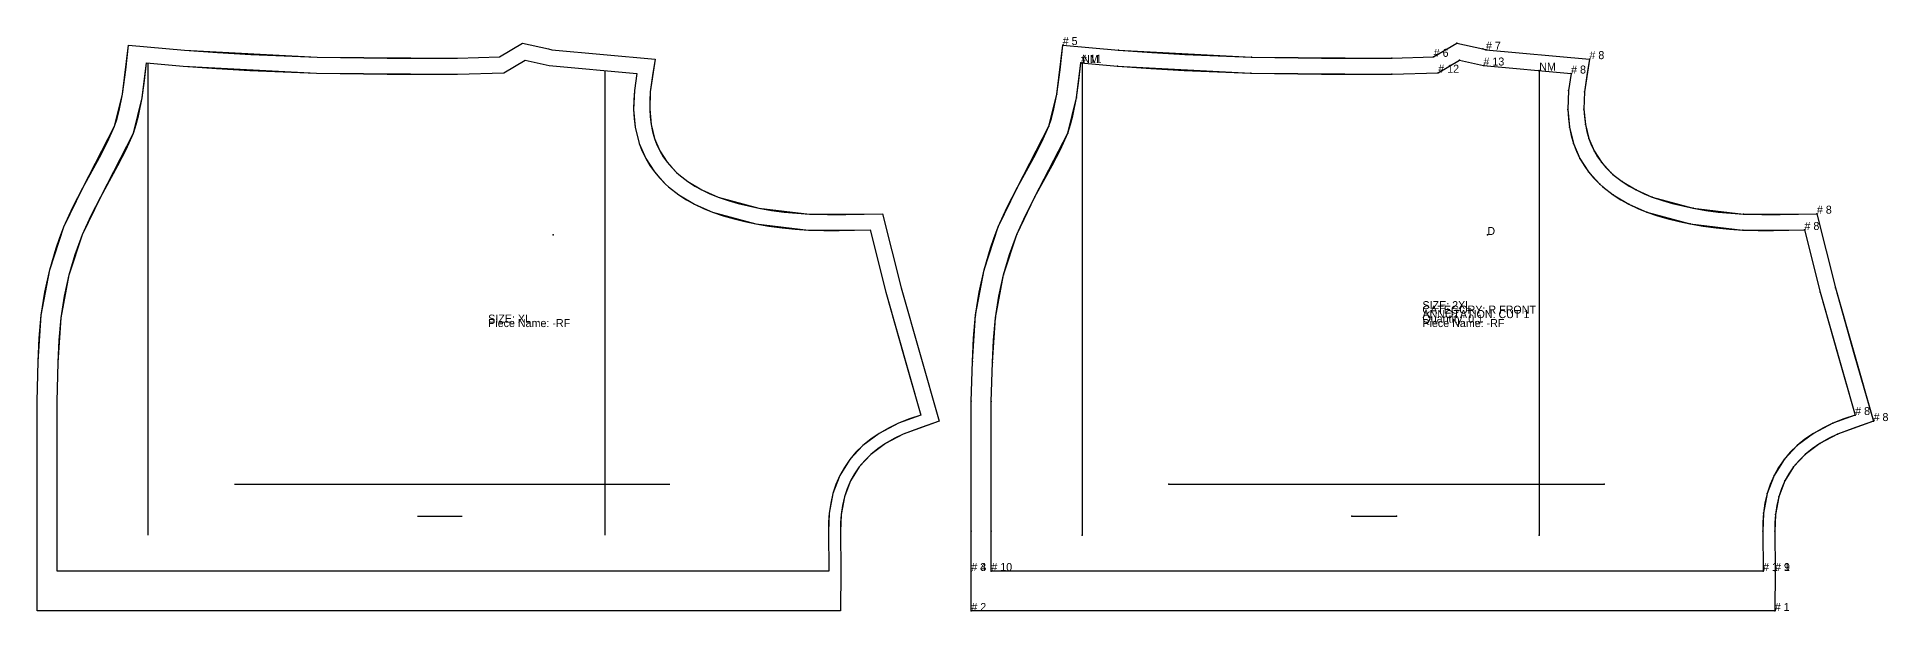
# Model space of a CAD drawing. Extents: x 0 to 1039, y 0 to 21.
# Drawn here: x 121.8 to 179.6, y 0 to 17.9 of the extents above; entities that cross this region are included whole.
import ezdxf

# ---------------------------------------------------------------- set-up
doc = ezdxf.new("R2010")
doc.units = 0

# ---------------------------------------------------------------- blocks, each defined once
blk = doc.blocks.new('MYRA-RF_XL')
at = {"layer": '1'}
blk.add_lwpolyline([(25.106, 0), (25.106, 0), (0, 0), (0, 0), (0, 1.25), (0, 1.25), (0, 1.25), (0, 2.5), (0, 2.5), (0, 6.5587), (0.0383, 7.7995), (0.1333, 9.2467), (0.4006, 10.6669), (0.8391, 12.0036), (1.4308, 13.2277), (2.4231, 15.1551), (2.6691, 16.1507), (2.8561, 17.6918), (2.8561, 17.6918), (4.6047, 17.5268), (8.7515, 17.3148), (13.1371, 17.2853), (14.4478, 17.3216), (14.4478, 17.3216), (14.4478, 17.3216), (15.1684, 17.7502), (15.9866, 17.5673), (16.0821, 17.546), (16.0821, 17.546), (19.3151, 17.2499), (19.3151, 17.2499), (19.1637, 16.2281), (19.1444, 15.6914), (19.1898, 15.207), (19.2965, 14.7722), (19.4626, 14.3819), (19.689, 14.0295), (19.9858, 13.7031), (20.0507, 13.647), (20.0507, 13.647), (20.338, 13.4215), (20.776, 13.1608), (21.2791, 12.939), (22.5574, 12.5904), (24.1336, 12.4038), (26.4228, 12.4185), (26.4228, 12.4185), (27.006, 10.1001), (28.1939, 5.9367), (28.1939, 5.9367), (27.0694, 5.5234), (26.5128, 5.2304), (26.0564, 4.8896), (25.6948, 4.502), (25.4216, 4.0646), (25.2327, 3.5711), (25.1276, 3.0117), (25.1059, 2.4933), (25.1059, 2.4933), (25.114, 1.25), (25.114, 1.25), (25.114, 1.25), (25.1059, 0.0067), (25.106, 0), (25.106, 0)], close=True, dxfattribs=at)
at = {"layer": '100'}
blk.add_line((11.8879, 2.959), (13.2852, 2.959), dxfattribs=at)
at = {"layer": '13'}
blk.add_point((16.1257, 11.7539), dxfattribs=at)
at = {"layer": '14'}
for points in [[(0.625, 1.25), (0.625, 2.5), (0.625, 2.5), (0.625, 6.549), (0.6627, 7.7694), (0.7545, 9.1682), (1.0072, 10.511), (1.42, 11.7691), (1.9901, 12.9486), (3.0123, 14.9341), (3.2846, 16.0363), (3.423, 17.1361)], [(3.423, 17.1361), (4.5684, 17.028), (8.7371, 16.8149), (13.1423, 16.7853), (14.5916, 16.8254)], [(14.5916, 16.8254), (14.5916, 16.8254), (15.2532, 17.2189), (16.0044, 17.051), (16.0044, 17.051)], [(16.0044, 17.051), (18.743, 16.8002)], [(18.743, 16.8002), (18.665, 16.2738), (18.6436, 15.677), (18.6954, 15.1236), (18.8206, 14.6137), (19.0191, 14.1472), (19.2909, 13.7241), (19.6361, 13.3445), (19.7327, 13.261), (19.7327, 13.261), (20.0546, 13.0083), (20.5464, 12.7156), (21.1115, 12.4664), (22.4617, 12.0982), (24.1051, 11.9037), (26.0348, 11.9112)], [(26.0348, 11.9112), (26.523, 9.9706), (27.619, 6.1249)], [(27.619, 6.1249), (26.9167, 5.8668), (26.3121, 5.5485), (25.8051, 5.17), (25.3959, 4.7314), (25.0843, 4.2325), (24.8704, 3.6736), (24.7541, 3.0544), (24.7308, 2.4999), (24.7308, 2.4999), (24.739, 1.25)], [(24.739, 1.25), (0.625, 1.25)], [(24.739, 1.25)]]:
    blk.add_lwpolyline(points, dxfattribs=at)
at = {"layer": '5'}
blk.add_line((6.1722, 3.9627), (19.7726, 3.9627), dxfattribs=at)
at = {"layer": '7'}
blk.add_line((6.1722, 3.9627), (19.7726, 3.9627), dxfattribs=at)
at = {"layer": '8'}
for p, q in [((3.4619, 17.1324), (3.4619, 2.375)), ((17.7471, 16.8914), (17.7471, 2.375))]:
    blk.add_line(p, q, dxfattribs=at)
at = {"layer": '84'}
blk.add_lwpolyline([(25.106, 0), (25.106, 0), (0, 0), (0, 0), (0, 1.25), (0, 1.25), (0, 1.25), (0, 2.5), (0, 2.5), (0, 6.5587), (0.0383, 7.7995), (0.0721, 8.5243), (0.1333, 9.2467), (0.2451, 9.961), (0.4006, 10.6669), (0.5982, 11.3423), (0.7128, 11.6751), (0.8391, 12.0036), (1.123, 12.621), (1.4308, 13.2277), (1.9523, 14.1804), (2.2007, 14.6619), (2.4231, 15.1551), (2.5028, 15.3986), (2.5675, 15.6469), (2.6691, 16.1507), (2.774, 16.9195), (2.8561, 17.6918), (2.8561, 17.6918), (4.6047, 17.5268), (5.6404, 17.4559), (6.677, 17.3986), (8.7515, 17.3148), (10.9441, 17.2789), (13.1371, 17.2853), (14.4478, 17.3216), (14.4478, 17.3216), (14.4478, 17.3216), (15.1684, 17.7502), (15.9866, 17.5673), (16.0821, 17.546), (16.0821, 17.546), (19.3151, 17.2499), (19.3151, 17.2499), (19.2324, 16.7398), (19.1637, 16.2281), (19.1462, 15.96), (19.1444, 15.6914), (19.1589, 15.4484), (19.1898, 15.207), (19.2349, 14.9876), (19.2965, 14.7722), (19.3717, 14.5737), (19.4626, 14.3819), (19.5686, 14.2011), (19.689, 14.0295), (19.8316, 13.8612), (19.9858, 13.7031), (20.0507, 13.647), (20.0507, 13.647), (20.338, 13.4215), (20.553, 13.2845), (20.776, 13.1608), (21.0239, 13.0415), (21.2791, 12.939), (21.5936, 12.8343), (21.9119, 12.7414), (22.2332, 12.6599), (22.5574, 12.5904), (22.9487, 12.5236), (23.3422, 12.4708), (23.7374, 12.4304), (24.1336, 12.4038), (24.7055, 12.3914), (25.2778, 12.3938), (26.4228, 12.4185), (26.4228, 12.4185), (27.006, 10.1001), (27.5919, 8.0162), (28.1939, 5.9367), (28.1939, 5.9367), (27.628, 5.739), (27.0694, 5.5234), (26.7859, 5.3867), (26.5128, 5.2304), (26.2776, 5.0693), (26.0564, 4.8896), (25.8667, 4.704), (25.6948, 4.502), (25.5479, 4.2898), (25.4216, 4.0646), (25.3159, 3.8222), (25.2327, 3.5711), (25.1691, 3.2936), (25.1276, 3.0117), (25.1107, 2.7529), (25.1059, 2.4933), (25.1059, 2.4933), (25.114, 1.25), (25.114, 1.25), (25.114, 1.25), (25.1059, 0.0067), (25.106, 0), (25.106, 0)], close=True, dxfattribs=at)
at = {"layer": '85'}
for points in [[(3.4619, 17.1324), (3.4619, 2.375)], [(17.7471, 16.8914), (17.7471, 2.375)]]:
    blk.add_lwpolyline(points, dxfattribs=at)
at = {"layer": '87'}
for points in [[(0.625, 1.25), (0.625, 2.5), (0.625, 2.5), (0.625, 6.549), (0.6627, 7.7694), (0.6953, 8.47), (0.7545, 9.1682), (0.8602, 9.8435), (1.0072, 10.511), (1.1933, 11.1467), (1.42, 11.7691), (1.6935, 12.3641), (1.9901, 12.9486), (2.5273, 13.93), (2.7832, 14.426), (3.0123, 14.9341), (3.1004, 15.2038), (3.1719, 15.4787), (3.2846, 16.0363), (3.3616, 16.585), (3.423, 17.1361)], [(3.423, 17.1361), (4.5684, 17.028), (5.6096, 16.9567), (6.6516, 16.8991), (8.7371, 16.8149), (10.9395, 16.7789), (13.1423, 16.7853), (14.5916, 16.8254)], [(14.5916, 16.8254), (14.5916, 16.8254), (15.2532, 17.2189), (16.0044, 17.051), (16.0044, 17.051)], [(16.0044, 17.051), (18.743, 16.8002)], [(18.743, 16.8002), (18.665, 16.2738), (18.6455, 15.9757), (18.6436, 15.677), (18.6601, 15.3994), (18.6954, 15.1236), (18.7484, 14.8662), (18.8206, 14.6137), (18.9104, 14.3764), (19.0191, 14.1472), (19.1463, 13.9301), (19.2909, 13.7241), (19.4568, 13.5283), (19.6361, 13.3445), (19.7327, 13.261), (19.7327, 13.261), (20.0546, 13.0083), (20.296, 12.8544), (20.5464, 12.7156), (20.8249, 12.5816), (21.1115, 12.4664), (21.4437, 12.3558), (21.7799, 12.2577), (22.1193, 12.1716), (22.4617, 12.0982), (22.8697, 12.0287), (23.28, 11.9738), (23.692, 11.9317), (24.1051, 11.9037), (24.5872, 11.8923), (25.0696, 11.8931), (26.0348, 11.9112)], [(26.0348, 11.9112), (26.523, 9.9706), (27.0636, 8.0457), (27.619, 6.1249)], [(27.619, 6.1249), (27.2656, 6.0015), (26.9167, 5.8668), (26.6087, 5.7183), (26.3121, 5.5485), (26.0508, 5.3696), (25.8051, 5.17), (25.5905, 4.96), (25.3959, 4.7314), (25.2283, 4.4893), (25.0843, 4.2325), (24.9646, 3.958), (24.8704, 3.6736), (24.8, 3.3664), (24.7541, 3.0544), (24.7359, 2.7776), (24.7308, 2.4999), (24.7308, 2.4999), (24.739, 1.25)], [(24.739, 1.25), (0.625, 1.25)], [(24.739, 1.25)]]:
    blk.add_lwpolyline(points, dxfattribs=at)
at = {"layer": '1'}
for s, p in [('SIZE: XL', (14.0969, 9.0151)), ('Piece Name: -RF', (14.0969, 8.8751))]:
    blk.add_text(s, height=0.25, dxfattribs=at).set_placement(p)
blk = doc.blocks.new('MYRA-RF_2XL')
at = {"layer": '1'}
blk.add_lwpolyline([(25.106, 0), (25.106, 0), (0, 0), (0, 0), (0, 1.25), (0, 1.25), (0, 1.25), (0, 2.5), (0, 2.5), (0, 6.5587), (0.0383, 7.7995), (0.1333, 9.2467), (0.4006, 10.6669), (0.8391, 12.0036), (1.4308, 13.2277), (2.4231, 15.1551), (2.6691, 16.1507), (2.8561, 17.6918), (2.8561, 17.6918), (4.6047, 17.5268), (8.7515, 17.3148), (13.1371, 17.2853), (14.4478, 17.3216), (14.4478, 17.3216), (14.4478, 17.3216), (15.1684, 17.7502), (15.9866, 17.5673), (16.0821, 17.546), (16.0821, 17.546), (19.3151, 17.2499), (19.3151, 17.2499), (19.1637, 16.2281), (19.1444, 15.6914), (19.1898, 15.207), (19.2965, 14.7722), (19.4626, 14.3819), (19.689, 14.0295), (19.9858, 13.7031), (20.0507, 13.647), (20.0507, 13.647), (20.338, 13.4215), (20.776, 13.1608), (21.2791, 12.939), (22.5574, 12.5904), (24.1336, 12.4038), (26.4228, 12.4185), (26.4228, 12.4185), (27.006, 10.1001), (28.1939, 5.9367), (28.1939, 5.9367), (27.0694, 5.5234), (26.5128, 5.2304), (26.0564, 4.8896), (25.6948, 4.502), (25.4216, 4.0646), (25.2327, 3.5711), (25.1276, 3.0117), (25.1059, 2.4933), (25.1059, 2.4933), (25.114, 1.25), (25.114, 1.25), (25.114, 1.25), (25.1059, 0.0067), (25.106, 0), (25.106, 0)], close=True, dxfattribs=at)
at = {"layer": '100'}
blk.add_line((11.8879, 2.959), (13.2852, 2.959), dxfattribs=at)
at = {"layer": '13'}
blk.add_point((16.1257, 11.7539), dxfattribs=at)
at = {"layer": '14'}
for points in [[(0.625, 1.25), (0.625, 2.5), (0.625, 2.5), (0.625, 6.549), (0.6627, 7.7694), (0.7545, 9.1682), (1.0072, 10.511), (1.42, 11.7691), (1.9901, 12.9486), (3.0123, 14.9341), (3.2846, 16.0363), (3.423, 17.1361)], [(3.423, 17.1361), (4.5684, 17.028), (8.7371, 16.8149), (13.1423, 16.7853), (14.5916, 16.8254)], [(14.5916, 16.8254), (14.5916, 16.8254), (15.2532, 17.2189), (16.0044, 17.051), (16.0044, 17.051)], [(16.0044, 17.051), (18.743, 16.8002)], [(18.743, 16.8002), (18.665, 16.2738), (18.6436, 15.677), (18.6954, 15.1236), (18.8206, 14.6137), (19.0191, 14.1472), (19.2909, 13.7241), (19.6361, 13.3445), (19.7327, 13.261), (19.7327, 13.261), (20.0546, 13.0083), (20.5464, 12.7156), (21.1115, 12.4664), (22.4617, 12.0982), (24.1051, 11.9037), (26.0348, 11.9112)], [(26.0348, 11.9112), (26.523, 9.9706), (27.619, 6.1249)], [(27.619, 6.1249), (26.9167, 5.8668), (26.3121, 5.5485), (25.8051, 5.17), (25.3959, 4.7314), (25.0843, 4.2325), (24.8704, 3.6736), (24.7541, 3.0544), (24.7308, 2.4999), (24.7308, 2.4999), (24.739, 1.25)], [(24.739, 1.25), (0.625, 1.25)], [(24.739, 1.25)]]:
    blk.add_lwpolyline(points, dxfattribs=at)
at = {"layer": '2'}
for p in [(2.8561, 17.6918), (15.1684, 17.7502), (16.0821, 17.546), (3.423, 17.1361), (3.423, 17.1361), (3.4619, 17.1324), (14.4478, 17.3216), (14.4478, 17.3216), (14.5916, 16.8254), (14.5916, 16.8254), (14.5916, 16.8254), (15.2532, 17.2189), (16.0044, 17.051), (16.0044, 17.051), (16.0044, 17.051), (17.7471, 16.8914), (18.743, 16.8002), (18.743, 16.8002), (19.3151, 17.2499), (20.0507, 13.647), (20.0507, 13.647), (19.7327, 13.261), (19.7327, 13.261), (26.4228, 12.4185), (16.1257, 11.7539), (26.0348, 11.9112), (26.0348, 11.9112), (0, 6.5587), (0.625, 6.549), (27.619, 6.1249), (27.619, 6.1249), (28.1939, 5.9367), (6.1722, 3.9627), (19.7726, 3.9627), (11.8879, 2.959), (13.2852, 2.959), (0, 2.5), (0, 2.5), (0.625, 2.5), (0.625, 2.5), (3.4619, 2.375), (17.7471, 2.375), (24.7308, 2.4999), (24.7308, 2.4999), (25.1059, 2.4933), (25.1059, 2.4933), (0, 1.25), (0, 1.25), (0.625, 1.25), (0.625, 1.25), (24.739, 1.25), (24.739, 1.25), (24.739, 1.25), (24.739, 1.25), (25.114, 1.25), (25.114, 1.25), (0, 0), (25.106, 0), (25.106, 0)]:
    blk.add_point(p, dxfattribs=at)
at = {"layer": '3'}
for p in [(4.6047, 17.5268), (15.9866, 17.5673), (4.5684, 17.028), (8.7371, 16.8149), (8.7515, 17.3148), (13.1371, 17.2853), (13.1423, 16.7853), (18.665, 16.2738), (19.1637, 16.2281), (2.6691, 16.1507), (3.2846, 16.0363), (18.6436, 15.677), (19.1444, 15.6914), (2.4231, 15.1551), (18.6954, 15.1236), (19.1898, 15.207), (3.0123, 14.9341), (18.8206, 14.6137), (19.2965, 14.7722), (19.0191, 14.1472), (19.4626, 14.3819), (19.689, 14.0295), (19.2909, 13.7241), (19.6361, 13.3445), (19.9858, 13.7031), (20.338, 13.4215), (1.4308, 13.2277), (1.9901, 12.9486), (20.0546, 13.0083), (20.776, 13.1608), (21.2791, 12.939), (20.5464, 12.7156), (21.1115, 12.4664), (22.5574, 12.5904), (24.1336, 12.4038), (0.8391, 12.0036), (1.42, 11.7691), (22.4617, 12.0982), (24.1051, 11.9037), (0.4006, 10.6669), (1.0072, 10.511), (26.523, 9.9706), (27.006, 10.1001), (0.1333, 9.2467), (0.7545, 9.1682), (0.0383, 7.7995), (0.6627, 7.7694), (26.9167, 5.8668), (26.3121, 5.5485), (26.5128, 5.2304), (27.0694, 5.5234), (25.3959, 4.7314), (25.8051, 5.17), (26.0564, 4.8896), (25.0843, 4.2325), (25.4216, 4.0646), (25.6948, 4.502), (24.8704, 3.6736), (25.2327, 3.5711), (24.7541, 3.0544), (25.1276, 3.0117), (25.1059, 0.0067)]:
    blk.add_point(p, dxfattribs=at)
at = {"layer": '5'}
blk.add_line((6.1722, 3.9627), (19.7726, 3.9627), dxfattribs=at)
at = {"layer": '7'}
blk.add_line((6.1722, 3.9627), (19.7726, 3.9627), dxfattribs=at)
at = {"layer": '8'}
for p, q in [((3.4619, 17.1324), (3.4619, 2.375)), ((17.7471, 16.8914), (17.7471, 2.375))]:
    blk.add_line(p, q, dxfattribs=at)
at = {"layer": '80'}
for p in [(15.9866, 17.5673, 0.188), (14.4478, 17.3216, 0.188), (14.5916, 16.8254, 0.188), (16.0044, 17.051, 0.188), (20.0507, 13.647, 0.188), (19.7327, 13.261, 0.188), (0, 2.5, 0.188), (0.625, 2.5, 0.188), (24.7308, 2.4999, 0.188), (25.1059, 2.4933, 0.188), (0, 1.25, 0.188), (25.114, 1.25, 0.188)]:
    blk.add_point(p, dxfattribs=at)
at = {"layer": '84'}
blk.add_lwpolyline([(25.106, 0), (25.106, 0), (0, 0), (0, 0), (0, 1.25), (0, 1.25), (0, 1.25), (0, 2.5), (0, 2.5), (0, 6.5587), (0.0383, 7.7995), (0.0721, 8.5243), (0.1333, 9.2467), (0.2451, 9.961), (0.4006, 10.6669), (0.5982, 11.3423), (0.7128, 11.6751), (0.8391, 12.0036), (1.123, 12.621), (1.4308, 13.2277), (1.9523, 14.1804), (2.2007, 14.6619), (2.4231, 15.1551), (2.5028, 15.3986), (2.5675, 15.6469), (2.6691, 16.1507), (2.774, 16.9195), (2.8561, 17.6918), (2.8561, 17.6918), (4.6047, 17.5268), (5.6404, 17.4559), (6.677, 17.3986), (8.7515, 17.3148), (10.9441, 17.2789), (13.1371, 17.2853), (14.4478, 17.3216), (14.4478, 17.3216), (14.4478, 17.3216), (15.1684, 17.7502), (15.9866, 17.5673), (16.0821, 17.546), (16.0821, 17.546), (19.3151, 17.2499), (19.3151, 17.2499), (19.2324, 16.7398), (19.1637, 16.2281), (19.1462, 15.96), (19.1444, 15.6914), (19.1589, 15.4484), (19.1898, 15.207), (19.2349, 14.9876), (19.2965, 14.7722), (19.3717, 14.5737), (19.4626, 14.3819), (19.5686, 14.2011), (19.689, 14.0295), (19.8316, 13.8612), (19.9858, 13.7031), (20.0507, 13.647), (20.0507, 13.647), (20.338, 13.4215), (20.553, 13.2845), (20.776, 13.1608), (21.0239, 13.0415), (21.2791, 12.939), (21.5936, 12.8343), (21.9119, 12.7414), (22.2332, 12.6599), (22.5574, 12.5904), (22.9487, 12.5236), (23.3422, 12.4708), (23.7374, 12.4304), (24.1336, 12.4038), (24.7055, 12.3914), (25.2778, 12.3938), (26.4228, 12.4185), (26.4228, 12.4185), (27.006, 10.1001), (27.5919, 8.0162), (28.1939, 5.9367), (28.1939, 5.9367), (27.628, 5.739), (27.0694, 5.5234), (26.7859, 5.3867), (26.5128, 5.2304), (26.2776, 5.0693), (26.0564, 4.8896), (25.8667, 4.704), (25.6948, 4.502), (25.5479, 4.2898), (25.4216, 4.0646), (25.3159, 3.8222), (25.2327, 3.5711), (25.1691, 3.2936), (25.1276, 3.0117), (25.1107, 2.7529), (25.1059, 2.4933), (25.1059, 2.4933), (25.114, 1.25), (25.114, 1.25), (25.114, 1.25), (25.1059, 0.0067), (25.106, 0), (25.106, 0)], close=True, dxfattribs=at)
at = {"layer": '85'}
for points in [[(3.4619, 17.1324), (3.4619, 2.375)], [(17.7471, 16.8914), (17.7471, 2.375)]]:
    blk.add_lwpolyline(points, dxfattribs=at)
at = {"layer": '87'}
for points in [[(0.625, 1.25), (0.625, 2.5), (0.625, 2.5), (0.625, 6.549), (0.6627, 7.7694), (0.6953, 8.47), (0.7545, 9.1682), (0.8602, 9.8435), (1.0072, 10.511), (1.1933, 11.1467), (1.42, 11.7691), (1.6935, 12.3641), (1.9901, 12.9486), (2.5273, 13.93), (2.7832, 14.426), (3.0123, 14.9341), (3.1004, 15.2038), (3.1719, 15.4787), (3.2846, 16.0363), (3.3616, 16.585), (3.423, 17.1361)], [(3.423, 17.1361), (4.5684, 17.028), (5.6096, 16.9567), (6.6516, 16.8991), (8.7371, 16.8149), (10.9395, 16.7789), (13.1423, 16.7853), (14.5916, 16.8254)], [(14.5916, 16.8254), (14.5916, 16.8254), (15.2532, 17.2189), (16.0044, 17.051), (16.0044, 17.051)], [(16.0044, 17.051), (18.743, 16.8002)], [(18.743, 16.8002), (18.665, 16.2738), (18.6455, 15.9757), (18.6436, 15.677), (18.6601, 15.3994), (18.6954, 15.1236), (18.7484, 14.8662), (18.8206, 14.6137), (18.9104, 14.3764), (19.0191, 14.1472), (19.1463, 13.9301), (19.2909, 13.7241), (19.4568, 13.5283), (19.6361, 13.3445), (19.7327, 13.261), (19.7327, 13.261), (20.0546, 13.0083), (20.296, 12.8544), (20.5464, 12.7156), (20.8249, 12.5816), (21.1115, 12.4664), (21.4437, 12.3558), (21.7799, 12.2577), (22.1193, 12.1716), (22.4617, 12.0982), (22.8697, 12.0287), (23.28, 11.9738), (23.692, 11.9317), (24.1051, 11.9037), (24.5872, 11.8923), (25.0696, 11.8931), (26.0348, 11.9112)], [(26.0348, 11.9112), (26.523, 9.9706), (27.0636, 8.0457), (27.619, 6.1249)], [(27.619, 6.1249), (27.2656, 6.0015), (26.9167, 5.8668), (26.6087, 5.7183), (26.3121, 5.5485), (26.0508, 5.3696), (25.8051, 5.17), (25.5905, 4.96), (25.3959, 4.7314), (25.2283, 4.4893), (25.0843, 4.2325), (24.9646, 3.958), (24.8704, 3.6736), (24.8, 3.3664), (24.7541, 3.0544), (24.7359, 2.7776), (24.7308, 2.4999), (24.7308, 2.4999), (24.739, 1.25)], [(24.739, 1.25), (0.625, 1.25)], [(24.739, 1.25)]]:
    blk.add_lwpolyline(points, dxfattribs=at)
at = {"layer": '1'}
for s, p in [('# 5', (2.8561, 17.6918)), ('# 6', (14.4478, 17.3216)), ('# 7', (16.0821, 17.546)), ('# 8', (19.3151, 17.2499)), ('# 8', (26.4228, 12.4185)), ('ANNOTATION: CUT 1', (14.0969, 9.1551)), ('SIZE: 2XL', (14.0969, 9.4351)), ('Quantity: 0,1', (14.0969, 9.0151)), ('CATEGORY: R FRONT', (14.0969, 9.2951)), ('Piece Name: -RF', (14.0969, 8.8751)), ('# 8', (28.1939, 5.9367)), ('# 3', (0, 1.25)), ('# 1', (25.114, 1.25)), ('# 2', (0, 0)), ('# 1', (25.106, 0)), ('# 1', (25.106, 0))]:
    blk.add_text(s, height=0.25, dxfattribs=at).set_placement(p)
at = {"layer": '13'}
blk.add_text('D', height=0.25, dxfattribs=at).set_placement((16.1257, 11.7539))
at = {"layer": '14'}
for s, p in [('# 11', (3.423, 17.1361)), ('# 12', (14.5916, 16.8254)), ('# 13', (16.0044, 17.051)), ('# 8', (18.743, 16.8002)), ('# 8', (18.743, 16.8002)), ('# 8', (26.0348, 11.9112)), ('# 8', (26.0348, 11.9112)), ('# 8', (27.619, 6.1249)), ('# 8', (27.619, 6.1249)), ('# 10', (0.625, 1.25)), ('# 1', (24.739, 1.25)), ('# 1', (24.739, 1.25))]:
    blk.add_text(s, height=0.25, dxfattribs=at).set_placement(p)
at = {"layer": '8'}
for p in [(3.4619, 17.1324), (17.7471, 16.8914)]:
    blk.add_text('NM', height=0.25, dxfattribs=at).set_placement(p)
at = {"layer": '80'}
for s, p in [('# 4', (0, 1.25)), ('# 9', (25.114, 1.25))]:
    blk.add_text(s, height=0.25, dxfattribs=at).set_placement(p)
at = {"layer": '85'}
for p in [(3.4619, 17.1324), (17.7471, 16.8914)]:
    blk.add_text('NM', height=0.25, dxfattribs=at).set_placement(p)

msp = doc.modelspace()

# ---------------------------------------------------------------- block references
at = {"layer": '1'}
for name, p in [('MYRA-RF_2XL', (150.9695, 0)), ('MYRA-RF_XL', (121.7756, 0))]:
    msp.add_blockref(name, p, dxfattribs=at)

doc.saveas('drawing.dxf')
